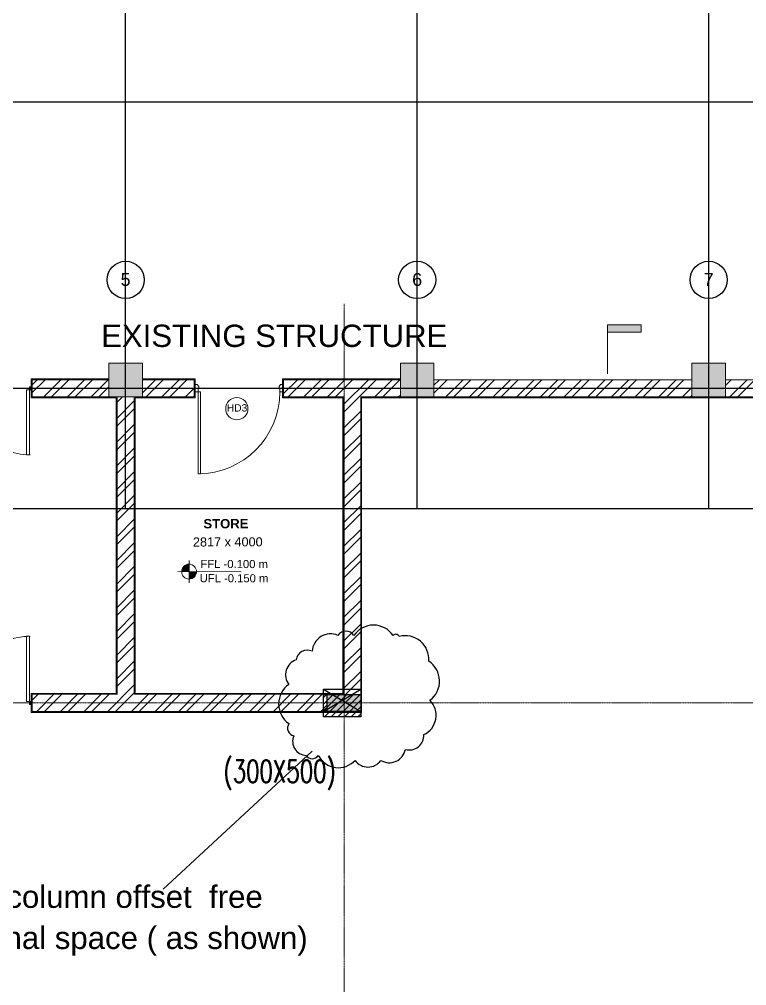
# Model space of a CAD drawing. Header units: millimetres. Extents: x 2659630 to 6742168, y -2425387 to -732288.
# Drawn here: x 3944147 to 3953926, y -1157069 to -1144078 of the extents above; entities that cross this region are included whole.
import ezdxf
from ezdxf.enums import TextEntityAlignment as Align

# ---------------------------------------------------------------- set-up
doc = ezdxf.new("R2010")
doc.units = ezdxf.units.MM
doc.linetypes.add('Grid Line', pattern=[22.225, 12.7, -3.175, 3.175, -3.175])
doc.linetypes.add('Overhead', pattern=[3.96875, 2.38125, -1.5875])
for name, color, linetype, lineweight in [('A-ANNO-DIMS', 211, 'Continuous', 9), ('A-AREA-IDEN', 2, 'Continuous', 9), ('A-DETL-THIN', 151, 'Continuous', 18), ('A-DOOR', 31, 'Continuous', 18), ('A-DOOR-FRAM', 31, 'Continuous', 18), ('A-DOOR-IDEN', 31, 'Continuous', 9), ('A-FLOR-OVHD', 1, 'Overhead', 18), ('A-GENM', 13, 'Continuous', 18), ('A-hatch', 253, 'Continuous', 0), ('A-PLASTER', 50, 'Continuous', 0), ('A-RCC', 2, 'Continuous', 0), ('A-WALL', 113, 'Continuous', 9), ('A-WALL-PATT', 111, 'Continuous', 0), ('G-ANNO-DIMS', 111, 'Continuous', 9), ('G-ANNO-SYMB', 111, 'Continuous', 9), ('licensing text', 7, 'Continuous', 5), ('S-GRID', 1, 'Continuous', 9), ('S-GRID-IDEN', 1, 'Continuous', 9)]:
    doc.layers.add(name, color=color, linetype=linetype, lineweight=lineweight)
for name, color, linetype in [('A-LINE 08', 8, 'Continuous'), ('A-RCC LINE', 6, 'Continuous'), ('REVISION CLOUD', 7, 'Continuous'), ('S-COLUMN', 1, 'Continuous'), ('S-COLUMN HATCH', 8, 'Continuous'), ('S-COLUMN NO', 2, 'Continuous'), ('S-COLUMN SIZES', 2, 'Continuous')]:
    doc.layers.add(name, color=color, linetype=linetype)
doc.layers.get('A-ANNO-DIMS').off()
doc.styles.add('Arial', font='arial.ttf', dxfattribs={"height": 123})
doc.styles.add('Arial_1', font='arial.ttf', dxfattribs={"height": 98.353293})
doc.styles.add('Arial_2', font='arial.ttf', dxfattribs={"height": 121.981135})
doc.styles.add('Arial_5', font='arial.ttf', dxfattribs={"height": 108.188623})
doc.styles.add('Arial_B', font='arialbd.ttf', dxfattribs={"height": 125.853552})
doc.styles.add('ROMANS', font='r.shx', dxfattribs={"width": 0.7})
pattern_1 = [(45, (3771155.87, -1322788.62), (-159.09903, 159.09903), []), (45, (3771261.93, -1322788.62), (-159.09903, 159.09903), [])]

# ---------------------------------------------------------------- blocks, each defined once
blk = doc.blocks.new('DOOR D9-1800X2500-PLN')
at = {"layer": 'A-DOOR'}
for p, q in [((12, 40, 0), (12, 25, 0)), ((37, 40, 0), (12, 40, 0)), ((12, 25, 0), (22, 25, 0)), ((12, 15, 0), (12, 0, 0)), ((22, 15, 0), (12, 15, 0)), ((12, 0, 0), (37, 0, 0)), ((14, 27, 0), (14, 38, 0)), ((14, 38, 0), (22, 38, 0)), ((22, 27, 0), (14, 27, 0)), ((14, 2, 0), (14, 13, 0)), ((14, 13, 0), (22, 13, 0)), ((22, 2, 0), (14, 2, 0)), ((22, 38, 0), (22, 27, 0)), ((22, 25, 0), (22, 15, 0)), ((22, 13, 0), (22, 2, 0)), ((24, 10, 0), (24, 30, 0)), ((24, 30, 0), (30, 30, 0)), ((30, 10, 0), (24, 10, 0)), ((26, 32, 0), (26, 34, 0)), ((35, 32, 0), (26, 32, 0)), ((26, 6, 0), (26, 8, 0)), ((26, 8, 0), (35, 8, 0)), ((27, 37, 0), (28, 37, 0)), ((28, 4, 0), (27, 4, 0)), ((28, 37, 0), (28, 38, 0)), ((28, 38, 0), (35, 38, 0)), ((28, 2, 0), (28, 4, 0)), ((35, 2, 0), (28, 2, 0)), ((30, 30, 0), (30, 10, 0)), ((32, 10, 0), (32, 30, 0)), ((32, 30, 0), (35, 30, 0)), ((35, 10, 0), (32, 10, 0)), ((35, 38, 0), (35, 32, 0)), ((35, 30, 0), (35, 25, 0)), ((35, 25, 0), (37, 25, 0)), ((37, 15, 0), (35, 15, 0)), ((35, 15, 0), (35, 10, 0)), ((35, 8, 0), (35, 2, 0)), ((37, 25, 0), (37, 40, 0)), ((37, 0, 0), (37, 15, 0)), ((1763, 25, 0), (1763, 40, 0)), ((1763, 40, 0), (1788, 40, 0)), ((1766, 25, 0), (1763, 25, 0)), ((1763, 0, 0), (1763, 15, 0)), ((1763, 15, 0), (1766, 15, 0)), ((1788, 0, 0), (1763, 0, 0)), ((1772, 38, 0), (1766, 38, 0)), ((1766, 38, 0), (1766, 32, 0)), ((1766, 32, 0), (1774, 32, 0)), ((1768, 30, 0), (1766, 30, 0)), ((1766, 30, 0), (1766, 25, 0)), ((1766, 15, 0), (1766, 10, 0)), ((1766, 10, 0), (1768, 10, 0)), ((1766, 8, 0), (1766, 2, 0)), ((1774, 8, 0), (1766, 8, 0)), ((1766, 2, 0), (1772, 2, 0)), ((1768, 10, 0), (1768, 30, 0)), ((1770, 30, 0), (1770, 10, 0)), ((1776, 30, 0), (1770, 30, 0)), ((1770, 10, 0), (1776, 10, 0)), ((1772, 37, 0), (1772, 38, 0)), ((1773, 37, 0), (1772, 37, 0)), ((1772, 2, 0), (1772, 4, 0)), ((1772, 4, 0), (1773, 4, 0)), ((1774, 32, 0), (1774, 34, 0)), ((1774, 6, 0), (1774, 8, 0)), ((1776, 10, 0), (1776, 30, 0)), ((1778, 38, 0), (1778, 27, 0)), ((1786, 38, 0), (1778, 38, 0)), ((1778, 27, 0), (1786, 27, 0)), ((1788, 25, 0), (1778, 25, 0)), ((1778, 25, 0), (1778, 15, 0)), ((1778, 15, 0), (1788, 15, 0)), ((1786, 13, 0), (1778, 13, 0)), ((1778, 13, 0), (1778, 2, 0)), ((1778, 2, 0), (1786, 2, 0)), ((1786, 27, 0), (1786, 38, 0)), ((1786, 2, 0), (1786, 13, 0)), ((1788, 40, 0), (1788, 25, 0)), ((1788, 15, 0), (1788, 0, 0))]:
    blk.add_line(p, q, dxfattribs=at)
at = {"layer": 'A-DOOR', "elevation": 0}
for points in [[(77, 40), (77, 915), (37, 915), (37, 40)], [(1723, 40), (1723, 915), (1763, 915), (1763, 40)]]:
    blk.add_lwpolyline(points, close=True, dxfattribs=at)
at = {"layer": 'A-DOOR'}
for centre, radius, start, end in [((25, 40), 875, 359.997, 90), ((1775, 40), 875, 90, 180.003), ((25, 36, 0), 2, 14.449, 289.7958), ((25, 4, 0), 2, 70.1472, 345.494), ((1775, 36, 0), 2, 250.2042, 165.551), ((1775, 4, 0), 2, 194.506, 109.8528)]:
    blk.add_arc(centre, radius, start, end, dxfattribs=at)
blk = doc.blocks.new('Grid - M_Grid Head - Circle_02-314212-GROUND FLOOR PLAN_01')
at = {"layer": 'A-LINE 08'}
blk.add_circle((0, 0), 5, dxfattribs=at)
blk = doc.blocks.new('Spot Elevations - M_Spot Elevation - Target Filled-23738-GROUND FLOOR PLAN-01')
at = {"layer": 'G-ANNO-DIMS'}
h = blk.add_hatch(color=256, dxfattribs=at)
edge = h.paths.add_edge_path(flags=0)
edge.add_line((0, 0), (-2, 0))
edge.add_arc((0, 0), 2, 90, 180, ccw=False)
edge.add_line((0, 2), (0, 0))
h = blk.add_hatch(color=256, dxfattribs=at)
edge = h.paths.add_edge_path(flags=0)
edge.add_line((0, 0), (2, 0))
edge.add_arc((0, 0), 2, 270, 360, ccw=False)
edge.add_line((0, -2), (0, 0))
for p, q in [((0, -3), (0, 3)), ((-3, 0), (14, 0))]:
    blk.add_line(p, q, dxfattribs=at)
blk.add_circle((0, 0), 2, dxfattribs=at)
blk = doc.blocks.new('M_Door Tag_Mahindra_2_0mm - M_Door Tag_Mahindra 2-1437518-GROUND FLOOR PLAN-01')
at = {"layer": 'A-DOOR-IDEN'}
blk.add_circle((0, 0), 3, dxfattribs=at)
blk = doc.blocks.new('Section - M_Section Tail - Filled-28045-GROUND FLOOR PLAN-01')
at = {"layer": 'G-ANNO-SYMB'}
blk.add_hatch(color=256, dxfattribs=at).paths.add_polyline_path([(0, 9), (0, 0), (-2, 0), (-2, 9)], flags=0)
for p, q in [((0, 9), (-2, 9)), ((-2, 9), (-2, 0)), ((0, 0), (0, 9)), ((-2, 0), (0, 0))]:
    blk.add_line(p, q, dxfattribs=at)
blk = doc.blocks.new('A$C649E5817')
at = {"layer": 'A-DOOR-FRAM'}
for p, q in [((0, 1190), (12, 1190)), ((0, 1110), (0, 1190)), ((12, 1200), (40, 1200)), ((12, 1190), (12, 1200)), ((40, 1200), (60, 1175)), ((60, 1175), (60, 1145)), ((1160, 1200), (1140, 1175)), ((1140, 1175), (1140, 1145)), ((1188, 1200), (1160, 1200)), ((1188, 1190), (1188, 1200)), ((1200, 1190), (1188, 1190)), ((1200, 1110), (1200, 1190)), ((12, 1110), (0, 1110)), ((12, 1100), (12, 1110)), ((50, 1100), (12, 1100)), ((60, 1145), (50, 1145)), ((50, 1145), (50, 1100)), ((1140, 1145), (1150, 1145)), ((1150, 1145), (1150, 1100)), ((1150, 1100), (1188, 1100)), ((1188, 1100), (1188, 1110)), ((1188, 1110), (1200, 1110))]:
    blk.add_line(p, q, dxfattribs=at)
blk.add_lwpolyline([(84, 1100), (50, 1100), (50, 0), (84, 0)], close=True, dxfattribs=at)
blk.add_arc((50, 1100), 1100, 270, 359.984, dxfattribs=at)
blk = doc.blocks.new('A$C2D2C472C')
at = {"layer": 'A-WALL-PATT'}
h = blk.add_hatch(dxfattribs=at)
h.set_pattern_fill('ANSI37', color=256, scale=600, style=0)
h.set_pattern_definition([(45, (-102930.5, -114895.04), (-53.03301, 53.03301), []), (135, (-102930.5, -114895.04), (-53.03301, -53.03301), [])])
edge = h.paths.add_edge_path()
edge.add_line((945, 1920), (945, 2190))
edge.add_arc((910, 2190), 35, 359.9997, 449.9997)
edge.add_line((910, 2225), (207, 2225))
edge.add_arc((206, 2190), 34.8, 89.6479, 180.3515)
edge.add_line((172, 2190), (172, 990))
edge.add_arc((206, 990), 34.9, 179.8778, 270.1222)
edge.add_line((207, 955), (480, 955))
edge.add_line((480, 955), (480, 840))
edge.add_line((480, 840), (207, 840))
edge.add_arc((206, 990), 150, 192.8759, 270.0054, ccw=False)
edge.add_line((60, 956), (60, 2190))
edge.add_arc((204, 2196), 144, 89.0594, 182.2702, ccw=False)
edge.add_arc((117, -14981489), 14983828, 89.9969678, 89.9996576, ccw=False)
edge.add_arc((910, 2190), 150, 45.0021, 89.9973, ccw=False)
edge.add_arc((910, 2190), 150, -0.0027, 45.0021, ccw=False)
edge.add_line((1060, 2190), (1060, 1920))
edge.add_line((1060, 1920), (945, 1920))
at = {"layer": 'A-DETL-THIN'}
for p, q in [((480, 1920), (480, 1470)), ((710, 1920), (480, 1920))]:
    blk.add_line(p, q, dxfattribs=at)
at = {"layer": 'A-FLOR-OVHD'}
blk.add_lwpolyline([(1060, 1920, 0.457355), (890, 2120), (450, 2120, 0.414214), (280, 1950), (280, 1010, 0.414214), (450, 840), (480, 840), (480, 1920), (1060, 1920)], format="xyb", close=True, dxfattribs=at)
at = {"layer": 'A-GENM'}
for centre, start, end in [((207, 2190, 0), 89.9997, 179.9997), ((207, 990, 0), 179.9997, 192.8569), ((207, 990, 0), 192.8569, 205.714), ((207, 990, 0), 205.714, 218.5711), ((207, 990, 0), 218.5711, 231.4283), ((207, 990, 0), 231.4283, 244.2854), ((207, 990, 0), 244.2854, 269.9997)]:
    blk.add_arc(centre, 170, start, end, dxfattribs=at)
at = {"layer": 'A-PLASTER'}
for p, q in [((910, 2360, 0), (207, 2360, 0)), ((37, 2190, 0), (37, 990, 0)), ((1080, 1920), (1080, 2190, 0)), ((207, 820, 0), (480, 820, 0))]:
    blk.add_line(p, q, dxfattribs=at)
for centre, start, end in [((207, 2190, 0), 90, 180), ((910, 2190, 0), 359.9997, 89.9997), ((207, 990, 0), 180, 192.8571), ((207, 990, 0), 192.8571, 205.7143), ((207, 990, 0), 205.7143, 218.5714), ((207, 990, 0), 218.5714, 231.4286), ((207, 990, 0), 231.4286, 244.2857), ((207, 990, 0), 244.2857, 270)]:
    blk.add_arc(centre, 170, start, end, dxfattribs=at)
at = {"layer": 'A-WALL'}
blk.add_lwpolyline([(945, 1920), (945, 2190, 0.414213), (910, 2225), (207, 2225, 0.417815), (172, 2190), (172, 990, 0.415463), (207, 955), (480, 955), (480, 840), (207, 840, -0.34985), (60, 956), (60, 2190, -0.430724), (207, 2340, -0.000012), (910, 2340, -0.198891), (1016, 2296, -0.198934), (1060, 2190), (1060, 1920)], format="xyb", close=True, dxfattribs=at)
blk = doc.blocks.new('A$C060F379A')
at = {"layer": 'S-COLUMN HATCH', "true_color": 0x939598}
h = blk.add_hatch(dxfattribs=at)
h.set_pattern_fill('ANSI31', color=252, scale=20, angle=180)
h.set_pattern_definition([(225, (-3635685.815, 893040.35), (44.9012806, -44.9012806), [])])
h.paths.add_polyline_path([(14631, 18410), (15131, 18410), (15131, 18110), (14631, 18110)])
at = {"layer": 'S-COLUMN', "color": 1}
blk.add_lwpolyline([(14631, 18410), (15131, 18410), (15131, 18110), (14631, 18110)], close=True, dxfattribs=at)
at = {"layer": 'S-COLUMN SIZES', "lineweight": -2, "style": 'ROMANS', "width": 0.7}
blk.add_text('(300X500)', height=300, dxfattribs=at).set_placement((14040, 17376, 0), align=Align.MIDDLE_CENTER)

msp = doc.modelspace()

# ---------------------------------------------------------------- hatches: boundary and pattern name
at = {"layer": 'A-hatch', "true_color": 0x939598}
h = msp.add_hatch(color=252, dxfattribs=at)
h.dxf.hatch_style = 1
h.paths.add_polyline_path([(3957560.646, -1134452.538), (3957110.646, -1134452.535), (3957110.644, -1134902.531), (3957560.644, -1134902.533)])
h.paths.add_polyline_path([(3953640.646, -1134452.517), (3953190.646, -1134452.515), (3953190.644, -1134902.511), (3953640.644, -1134902.513)])
h.paths.add_polyline_path([(3949720.646, -1134452.497), (3949270.646, -1134452.494), (3949270.644, -1134902.49), (3949720.644, -1134902.493)])
h.paths.add_polyline_path([(3945800.646, -1134452.476), (3945350.646, -1134452.474), (3945350.644, -1134902.47), (3945800.644, -1134902.472)])
h.paths.add_polyline_path([(3941880.646, -1134452.456), (3941430.646, -1134452.453), (3941430.645, -1134682.453), (3941880.645, -1134682.456)])
h.paths.add_polyline_path([(3937960.646, -1134452.435), (3937510.646, -1134452.433), (3937510.645, -1134682.433), (3937960.645, -1134682.435)])
h.paths.add_polyline_path([(3934340.646, -1134452.416), (3933890.646, -1134452.414), (3933890.645, -1134682.414), (3934340.645, -1134682.416)])
h.paths.add_polyline_path([(3930830.646, -1134452.394), (3930380.646, -1134452.392), (3930380.646, -1134452.396), (3930610.641, -1134682.393), (3930830.645, -1134682.394)])
h.paths.add_polyline_path([(3930380.646, -1134452.396), (3930380.645, -1134682.392), (3930610.641, -1134682.393)])
h.paths.add_polyline_path([(3930610.627, -1138192.393), (3930380.627, -1138192.392), (3930380.625, -1138642.392), (3930610.625, -1138642.393)])
h.paths.add_polyline_path([(3930610.592, -1144962.389), (3930380.592, -1144962.388), (3930380.589, -1145412.388), (3930610.589, -1145412.389)])
h.paths.add_polyline_path([(3930830.571, -1148922.394), (3930610.571, -1148922.393), (3930380.57, -1149152.392), (3930380.57, -1149152.392), (3930830.57, -1149152.394)])
h.paths.add_polyline_path([(3930610.571, -1148922.393), (3930380.571, -1148922.392), (3930380.57, -1149152.392)])
h.paths.add_polyline_path([(3934340.571, -1148922.412), (3933890.571, -1148922.41), (3933890.57, -1149152.41), (3934340.57, -1149152.412)])
h.paths.add_polyline_path([(3937960.571, -1148922.431), (3937510.571, -1148922.429), (3937510.57, -1149152.429), (3937960.57, -1149152.431)])
h.paths.add_polyline_path([(3945800.572, -1148702.472), (3945350.572, -1148702.47), (3945350.57, -1149152.471), (3945800.57, -1149152.474)])
h.paths.add_polyline_path([(3949720.572, -1148702.493), (3949270.572, -1148702.49), (3949270.57, -1149152.49), (3949720.57, -1149152.493)])
h.paths.add_polyline_path([(3953640.572, -1148702.513), (3953190.572, -1148702.511), (3953190.57, -1149152.511), (3953640.57, -1149152.513)])
h.paths.add_polyline_path([(3957560.572, -1148702.533), (3957110.572, -1148702.531), (3957110.57, -1149152.531), (3957560.57, -1149152.534)])
h.paths.add_polyline_path([(3941855.591, -1144987.448), (3941455.591, -1144987.445), (3941455.589, -1145387.445), (3941855.589, -1145387.448)])
h.paths.add_polyline_path([(3941855.615, -1138242.452), (3941455.615, -1138242.45), (3941455.613, -1138642.45), (3941855.613, -1138642.452)])
h.paths.add_polyline_path([(3937850.627, -1138192.431), (3937620.627, -1138192.429), (3937620.625, -1138642.429), (3937850.625, -1138642.431)])
h.paths.add_polyline_path([(3937850.59, -1145190.511), (3937850.492, -1145190.511), (3937850.567, -1145156.143), (3937850.454, -1145104.361), (3937850.591, -1145104.361), (3937850.592, -1144962.427), (3937620.592, -1144962.425), (3937620.589, -1145412.425), (3937850.589, -1145412.427)])
h.paths.add_polyline_path([(3934230.626, -1138302.416), (3934120.623, -1138192.411), (3934000.627, -1138192.411), (3934000.625, -1138642.411), (3934230.625, -1138642.412)])
h.paths.add_polyline_path([(3934230.627, -1138192.412), (3934120.623, -1138192.411), (3934230.626, -1138302.416)], flags=17)
h = msp.add_hatch(color=252, dxfattribs=at)
h.dxf.hatch_style = 1
h.paths.add_polyline_path([(3948287.259, -1153382.398), (3948737.257, -1153382.401), (3948737.258, -1153152.437), (3948287.26, -1153152.436)])
at = {"layer": 'A-WALL-PATT'}
h = msp.add_hatch(dxfattribs=at)
h.set_pattern_fill('ANSI32', color=256, scale=600, angle=360, style=0)
h.set_pattern_definition(pattern_1)
h.paths.add_polyline_path([(3945350.571, -1148922.347), (3944318.166, -1148922.402), (3944318.165, -1149152.411), (3945350.57, -1149152.343)])
h = msp.add_hatch(dxfattribs=at)
h.set_pattern_fill('ANSI32', color=256, scale=600, angle=360, style=0)
h.set_pattern_definition(pattern_1)
h.paths.add_polyline_path([(3946498.971, -1148922.478), (3945800.571, -1148922.493), (3945800.57, -1149152.572), (3946498.97, -1149152.553)])
h = msp.add_hatch(dxfattribs=at)
h.set_pattern_fill('ANSI32', color=256, scale=600, angle=360, style=0)
h.set_pattern_definition(pattern_1)
h.paths.add_polyline_path([(3948737.28, -1149152.497), (3949270.57, -1149152.483), (3949270.571, -1148922.404), (3947698.971, -1148922.441), (3947698.97, -1149152.52), (3948507.28, -1149152.502), (3948507.259, -1153152.244), (3948737.259, -1153152.244)])
h = msp.add_hatch(dxfattribs=at)
h.set_pattern_fill('ANSI32', color=256, scale=600, angle=360, style=0)
h.set_pattern_definition(pattern_1)
h.paths.add_polyline_path([(3953190.571, -1148922.518), (3949720.571, -1148922.396), (3949720.57, -1149152.485), (3953190.57, -1149152.579)])
h = msp.add_hatch(dxfattribs=at)
h.set_pattern_fill('ANSI32', color=256, scale=600, angle=360, style=0)
h.set_pattern_definition(pattern_1)
h.paths.add_polyline_path([(3957110.571, -1148922.517), (3953640.571, -1148922.499), (3953640.57, -1149152.497), (3953641.541, -1149152.497), (3957110.57, -1149152.681)])
h = msp.add_hatch(dxfattribs=at)
h.set_pattern_fill('ANSI32', color=256, scale=600, angle=360, style=0)
h.set_pattern_definition(pattern_1)
h.paths.add_polyline_path([(3948287.259, -1153152.244), (3945690.682, -1153152.244), (3945690.703, -1149152.473), (3945460.703, -1149152.472), (3945460.682, -1153152.244), (3944318.166, -1153152.244), (3944318.166, -1153382.244), (3948287.259, -1153382.244)])

# ---------------------------------------------------------------- linework, layer by layer
at = {"layer": 'A-LINE 08'}
for p, q in [((3927426.964, -1145187.402), (3959764.099, -1145187.402)), ((3927426.964, -1149037.402), (3959764.099, -1149037.402)), ((3928880.562, -1150652.384), (3985790.562, -1150652.681))]:
    msp.add_line(p, q, dxfattribs=at)
at = {"layer": 'A-PLASTER'}
for p, q in [((3944306.165, -1149164.411), (3944306.166, -1148910.402, 0)), ((3944306.166, -1148910.402), (3945350.57, -1148910.347)), ((3946510.971, -1148910.478), (3945800.571, -1148910.493)), ((3946510.97, -1149164.557), (3946510.971, -1148910.478)), ((3947686.97, -1149164.52), (3947686.971, -1148910.441)), ((3949270.569, -1148910.404), (3947686.971, -1148910.441)), ((3945448.703, -1149164.337), (3944306.165, -1149164.411)), ((3945448.682, -1153140.244), (3945448.703, -1149164.337)), ((3945702.682, -1153140.244), (3945702.703, -1149164.574)), ((3946510.97, -1149164.557), (3945702.703, -1149164.574)), ((3948495.28, -1149164.503), (3947686.97, -1149164.52)), ((3948495.259, -1153140.244), (3948495.28, -1149164.503)), ((3948749.258, -1153394.244), (3948749.28, -1149164.459)), ((3957208.501, -1149164.687), (3948749.28, -1149164.459)), ((3944306.166, -1153394.244, 0), (3944306.166, -1153140.244, 0)), ((3944306.166, -1153140.244), (3945448.682, -1153140.244)), ((3945702.682, -1153140.244), (3948495.259, -1153140.244)), ((3944306.166, -1153394.244, 0), (3948749.258, -1153394.244, 0))]:
    msp.add_line(p, q, dxfattribs=at)
at = {"layer": 'A-RCC'}
for p, q in [((3945350.572, -1148702.47), (3945350.57, -1149152.471)), ((3945800.572, -1148702.472), (3945350.572, -1148702.47)), ((3945800.57, -1149152.474), (3945800.572, -1148702.472)), ((3949270.572, -1148702.49), (3949270.57, -1149152.49)), ((3949720.572, -1148702.493), (3949270.572, -1148702.49)), ((3949720.57, -1149152.493), (3949720.572, -1148702.493)), ((3945350.57, -1149152.462), (3945800.57, -1149152.465)), ((3945800.57, -1149152.474), (3945350.57, -1149152.471)), ((3949270.57, -1149152.483), (3949720.57, -1149152.485))]:
    msp.add_line(p, q, dxfattribs=at)
msp.add_lwpolyline([(3953640.57, -1149152.513), (3953640.572, -1148702.513), (3953190.572, -1148702.511), (3953190.57, -1149152.607), (3953641.541, -1149152.497), (3953191.541, -1149152.494)], dxfattribs=at)
at = {"layer": 'A-RCC LINE'}
msp.add_lwpolyline([(3948287.259, -1153152.437), (3948737.258, -1153152.437), (3948737.258, -1153382.439), (3948287.259, -1153382.439)], close=True, dxfattribs=at)
at = {"layer": 'A-WALL'}
for p, q in [((3944318.165, -1149152.407, 0), (3944318.166, -1148922.407, 0)), ((3944318.166, -1148922.402), (3945350.57, -1148922.347)), ((3946498.971, -1148922.478), (3945800.571, -1148922.493)), ((3946498.97, -1149152.557), (3946498.971, -1148922.478)), ((3947698.97, -1149152.52), (3947698.971, -1148922.441)), ((3949270.57, -1148922.404), (3947698.971, -1148922.441)), ((3949720.57, -1148922.396), (3953190.571, -1148922.518)), ((3953640.571, -1148922.499), (3957110.571, -1148922.517)), ((3945460.703, -1149152.336), (3944318.166, -1149152.411)), ((3945460.682, -1153152.44), (3945460.703, -1149152.336)), ((3945690.682, -1153152.244), (3945690.703, -1149152.574)), ((3946498.97, -1149152.557), (3945690.703, -1149152.574)), ((3948507.28, -1149152.502), (3947698.97, -1149152.52)), ((3948507.259, -1153152.446), (3948507.28, -1149152.502)), ((3948737.258, -1153382.42), (3948737.28, -1149152.497)), ((3949270.57, -1149152.483), (3948737.28, -1149152.497)), ((3957220.548, -1149152.687), (3949720.57, -1149152.485)), ((3944318.166, -1153152.244), (3945460.682, -1153152.244)), ((3944318.166, -1153382.397, 0), (3944318.166, -1153152.437, 0)), ((3945690.682, -1153152.244), (3948495.259, -1153152.244)), ((3944318.166, -1153382.244), (3948737.258, -1153382.244))]:
    msp.add_line(p, q, dxfattribs=at)
at = {"layer": 'A-WALL', "color": 1}
msp.add_line((3949720.57, -1149152.506), (3949720.57, -1148922.396), dxfattribs=at)
at = {"layer": 'G-ANNO-SYMB'}
msp.add_line((3952056.646, -1148183.82), (3952056.646, -1148843.518), dxfattribs=at)
at = {"layer": 'REVISION CLOUD', "ltscale": 2500}
for p, q in [((3948237.254, -1153382.244), (3948737.253, -1153082.242)), ((3948237.254, -1153082.242), (3948737.253, -1153382.439))]:
    msp.add_line(p, q, dxfattribs=at)
msp.add_lwpolyline([(3948083.963, -1152573.578, 0.52056705), (3947869.565, -1152688.942, 0.52056705), (3947770.617, -1153018.55, 0.52056705), (3947770.617, -1153545.928, 0.52056705), (3947770.617, -1153545.928, 0.52056705), (3947836.589, -1153710.732, 0.52056705), (3948001.508, -1153974.416, 0.52056705), (3948166.428, -1153974.416, 0.52056705), (3948661.187, -1154040.34, 0.52056705), (3949007.519, -1154040.34, 0.52056705), (3949337.358, -1153892.014, 0.52056705), (3949584.733, -1153694.249, 0.52056705), (3949667.197, -1153232.798, 0.52056705), (3949650.704, -1152705.425, 0.52056705), (3949650.704, -1152705.425, 0.52056705), (3949650.704, -1152705.425, 0.52056705), (3949254.893, -1152375.812, 0.52056705), (3949254.893, -1152375.812, 0.52056705), (3949172.439, -1152359.334, 0.52056705), (3948644.694, -1152359.334, 0.52056705), (3948644.694, -1152359.334, 0.52056705), (3948430.295, -1152359.334, 0.52056705), (3948083.963, -1152573.578)], format="xyb", dxfattribs=at)
msp.add_lwpolyline([(3948237.254, -1153082.242), (3948737.253, -1153082.242), (3948737.253, -1153382.244), (3948237.254, -1153382.244)], close=True, dxfattribs=at)
msp.add_lwpolyline([(3948083.968, -1153916.677), (3946080.154, -1155769.399)], dxfattribs=at)
at = {"layer": 'S-GRID', "linetype": 'Grid Line'}
for p, q in [((3948512.189, -1170798.642), (3948512.189, -1147902.701)), ((3934426.02, -1153267.244), (3966301.251, -1153267.244))]:
    msp.add_line(p, q, dxfattribs=at)

# ---------------------------------------------------------------- block references
at = {"layer": 'A-ANNO-DIMS'}
for name, p in [('A$C2D2C472C', (3939915.646, -1155072.325)), ('A$C649E5817', (3946498.878, -1150187.423)), ('DOOR D9-1800X2500-PLN', (3942518.144, -1153287.423, 0))]:
    msp.add_blockref(name, p, dxfattribs=at)
at = {"layer": 'A-ANNO-DIMS', "xscale": -1, "rotation": 180}
msp.add_blockref('DOOR D9-1800X2500-PLN', (3942518.144, -1149017.352, 0), dxfattribs=at)
at = {"layer": 'A-DOOR-IDEN', "xscale": -49.99999999999997, "yscale": 49.99999999999998, "zscale": 49.99999999999998, "rotation": 328.2684126260899}
msp.add_blockref('M_Door Tag_Mahindra_2_0mm - M_Door Tag_Mahindra 2-1437518-GROUND FLOOR PLAN-01', (3947071.029, -1149312.59), dxfattribs=at)
at = {"layer": 'G-ANNO-DIMS', "xscale": 49.99999999999999, "yscale": 49.99999999999999, "zscale": 49.99999999999999, "rotation": 359.8685894492955}
msp.add_blockref('Spot Elevations - M_Spot Elevation - Target Filled-23738-GROUND FLOOR PLAN-01', (3946429.382, -1151502.294), dxfattribs=at)
at = {"layer": 'G-ANNO-SYMB', "extrusion": (0, 0, -1), "xscale": -49.99999999999998, "yscale": 49.99999999999998, "zscale": 49.99999999999998, "rotation": 89.9999999999999}
msp.add_blockref('Section - M_Section Tail - Filled-28045-GROUND FLOOR PLAN-01', (-3952056.646, -1148283.82), dxfattribs=at)
at = {"layer": 'S-COLUMN NO', "ltscale": 2500}
msp.add_blockref('A$C060F379A', (3933606.346, -1171562.641), dxfattribs=at)
at = {"layer": 'S-GRID-IDEN', "xscale": 49.99999999999998, "yscale": 49.99999999999998, "zscale": 49.99999999999998}
for p in [(3945575.646, -1147580.813), (3949495.646, -1147580.813), (3953415.646, -1147580.813)]:
    msp.add_blockref('Grid - M_Grid Head - Circle_02-314212-GROUND FLOOR PLAN_01', p, dxfattribs=at)

# ---------------------------------------------------------------- texts
at = {"layer": 'A-AREA-IDEN', "attachment_point": 2, "rotation": 0.1314106, "line_spacing_factor": 0.938532}
for s, insert, char_height, width, style in [('STORE', (3946924.134, -1150795.024), 125.8536, 1345.94379, 'Arial_B'), ('2817 x 4000', (3946949.012, -1151042.105), 121.98114, 1119.1875, 'Arial_2')]:
    msp.add_mtext(s, dxfattribs=dict(at, insert=insert, char_height=char_height, width=width, style=style))
at = {"layer": 'A-DOOR-IDEN', "insert": (3947074.029, -1149252.34), "char_height": 98.3533, "width": 208.8, "attachment_point": 2, "rotation": 0.1314106, "line_spacing_factor": 0.938532, "style": 'Arial_1'}
msp.add_mtext('HD3', dxfattribs=at)
at = {"layer": 'G-ANNO-DIMS', "char_height": 108.18862, "attachment_point": 1, "rotation": 359.8685894, "line_spacing_factor": 0.938532, "style": 'Arial_5'}
for s, insert, width in [('FFL -0.100 m', (3946582.107, -1151345.286), 1020.32652), ('UFL -0.150 m', (3946571.324, -1151536.425), 1040.12588)]:
    msp.add_mtext(s, dxfattribs=dict(at, insert=insert, width=width))
at = {"layer": 'licensing text', "style": 'Arial'}
for s, p in [('EXISTING STRUCTURE', (3945245.535, -1148482.715)), ('Keep the column offset  free ', (3942178.247, -1156022.775)), ('from internal space ( as shown)', (3942178.247, -1156575.705))]:
    msp.add_text(s, height=300, rotation=359.999975, dxfattribs=at).set_placement(p)

# ---------------------------------------------------------------- next in the draw order: texts
at = {"layer": 'S-GRID-IDEN', "char_height": 172.118, "width": 159.59215, "attachment_point": 2, "line_spacing_factor": 0.938532, "style": 'Arial_2', "bg_fill": 3, "box_fill_scale": 1.25, "bg_fill_color": 0, "bg_fill_transparency": 0}
for s, insert in [('5', (3945575.585, -1147489.408)), ('6', (3949495.585, -1147489.408)), ('7', (3953415.585, -1147489.408))]:
    msp.add_mtext(s, dxfattribs=dict(at, insert=insert))

# ---------------------------------------------------------------- next in the draw order: linework, layer by layer
at = {"layer": 'A-LINE 08'}
for p, q in [((3945575.646, -1150652.471), (3945575.646, -1131087.539)), ((3949495.646, -1150652.491), (3949495.646, -1131087.559)), ((3953415.646, -1150652.512), (3953415.646, -1131087.559))]:
    msp.add_line(p, q, dxfattribs=at)

doc.saveas('drawing.dxf')
